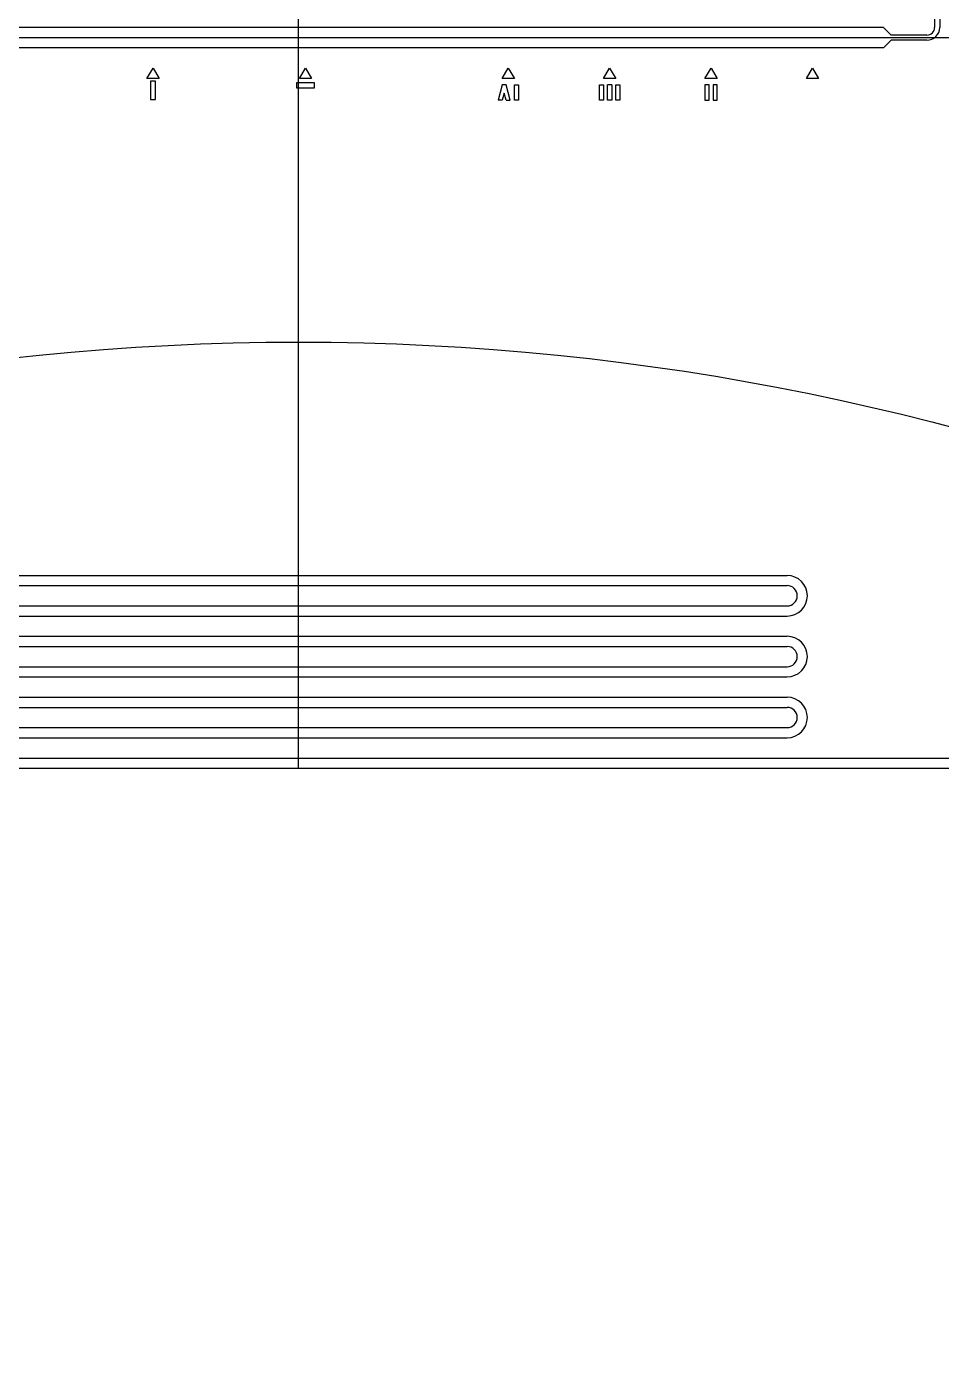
# Model space of a CAD drawing. Header units: millimetres. Extents: x 45556 to 173556, y 25313 to 153313.
# Drawn here: x 124373 to 133399, y 90384 to 103423 of the extents above; entities that cross this region are included whole.
import ezdxf

# ---------------------------------------------------------------- set-up
doc = ezdxf.new("R2010")
doc.units = ezdxf.units.MM
doc.layers.add('CLEAR', color=140, linetype='Continuous')

msp = doc.modelspace()

# ---------------------------------------------------------------- linework, layer by layer
for p, q in [((127056, 96113), (127056, 110513)), ((113650, 103313), (140463, 103313))]:
    msp.add_line(p, q)
for centre, radius in [((127056, 103313), 25000), ((127056, 103313), 15000), ((127056, 75313), 25000)]:
    msp.add_circle(centre, radius)
at = {"layer": 'CLEAR'}
for p, q in [((133330, 103863), (133330, 103413)), ((133380, 103863), (133380, 103413)), ((132825, 103413), (118570, 103413)), ((132900, 103338), (132825, 103413)), ((132900, 103288), (132825, 103213)), ((133255, 103338), (132900, 103338)), ((133255, 103288), (132900, 103288)), ((132825, 103213), (118570, 103213)), ((125562, 102909), (125622, 103013)), ((125622, 103013), (125682, 102909)), ((127065, 102909), (127125, 103013)), ((127125, 103013), (127185, 102909)), ((129065, 102909), (129125, 103013)), ((129125, 103013), (129185, 102909)), ((130065, 102909), (130125, 103013)), ((130125, 103013), (130185, 102909)), ((131065, 102909), (131125, 103013)), ((131125, 103013), (131185, 102909)), ((132065, 102909), (132125, 103013)), ((132125, 103013), (132185, 102909)), ((125682, 102909), (125562, 102909)), ((125647, 102884), (125597, 102884)), ((125597, 102884), (125597, 102704)), ((125647, 102704), (125647, 102884)), ((127185, 102909), (127065, 102909)), ((129185, 102909), (129065, 102909)), ((130185, 102909), (130065, 102909)), ((131185, 102909), (131065, 102909)), ((132185, 102909), (132065, 102909)), ((127035, 102867), (127035, 102817)), ((127215, 102867), (127035, 102867)), ((127035, 102817), (127215, 102817)), ((127215, 102817), (127215, 102867)), ((129065, 102847), (129025, 102697)), ((129105, 102847), (129065, 102847)), ((129085, 102767), (129066, 102697)), ((129103, 102697), (129085, 102767)), ((129145, 102697), (129105, 102847)), ((129185, 102697), (129185, 102847)), ((129185, 102847), (129225, 102847)), ((129225, 102847), (129225, 102697)), ((130025, 102697), (130025, 102847)), ((130025, 102847), (130065, 102847)), ((130065, 102847), (130065, 102697)), ((130105, 102697), (130105, 102847)), ((130145, 102847), (130105, 102847)), ((130145, 102847), (130145, 102697)), ((130185, 102697), (130185, 102847)), ((130185, 102847), (130225, 102847)), ((130225, 102847), (130225, 102697)), ((131065, 102847), (131065, 102697)), ((131105, 102847), (131065, 102847)), ((131105, 102697), (131105, 102847)), ((131145, 102847), (131145, 102697)), ((131185, 102847), (131145, 102847)), ((131185, 102697), (131185, 102847)), ((125597, 102704), (125647, 102704)), ((129066, 102697), (129025, 102697)), ((129103, 102697), (129145, 102697)), ((129225, 102697), (129185, 102697)), ((130065, 102697), (130025, 102697)), ((130145, 102697), (130105, 102697)), ((130225, 102697), (130185, 102697)), ((131065, 102697), (131105, 102697)), ((131145, 102697), (131185, 102697)), ((115475, 98013), (131875, 98013)), ((115433, 97913), (131875, 97913)), ((116872, 97713), (131875, 97713)), ((116872, 97613), (131875, 97613)), ((116872, 97413), (131875, 97413)), ((116872, 97313), (131875, 97313)), ((116872, 97113), (131875, 97113)), ((116872, 97013), (131875, 97013)), ((116872, 96813), (131875, 96813)), ((116872, 96713), (131875, 96713)), ((116872, 96513), (131875, 96513)), ((116872, 96413), (131875, 96413)), ((116872, 96213), (136192, 96213)), ((116872, 96113), (136233, 96113))]:
    msp.add_line(p, q, dxfattribs=at)
for centre, radius, end in [((133255, 103413), 125, 0), ((133255, 103413), 75, 0), ((133255, 103413), 125, 0), ((133255, 103413), 75, 0), ((131875, 97813), 200, 90), ((131875, 97813), 100, 90), ((131875, 97213), 200, 90), ((131875, 97213), 100, 90), ((131875, 96613), 200, 90), ((131875, 96613), 100, 90)]:
    msp.add_arc(centre, radius, 270, end, dxfattribs=at)

doc.saveas('drawing.dxf')
